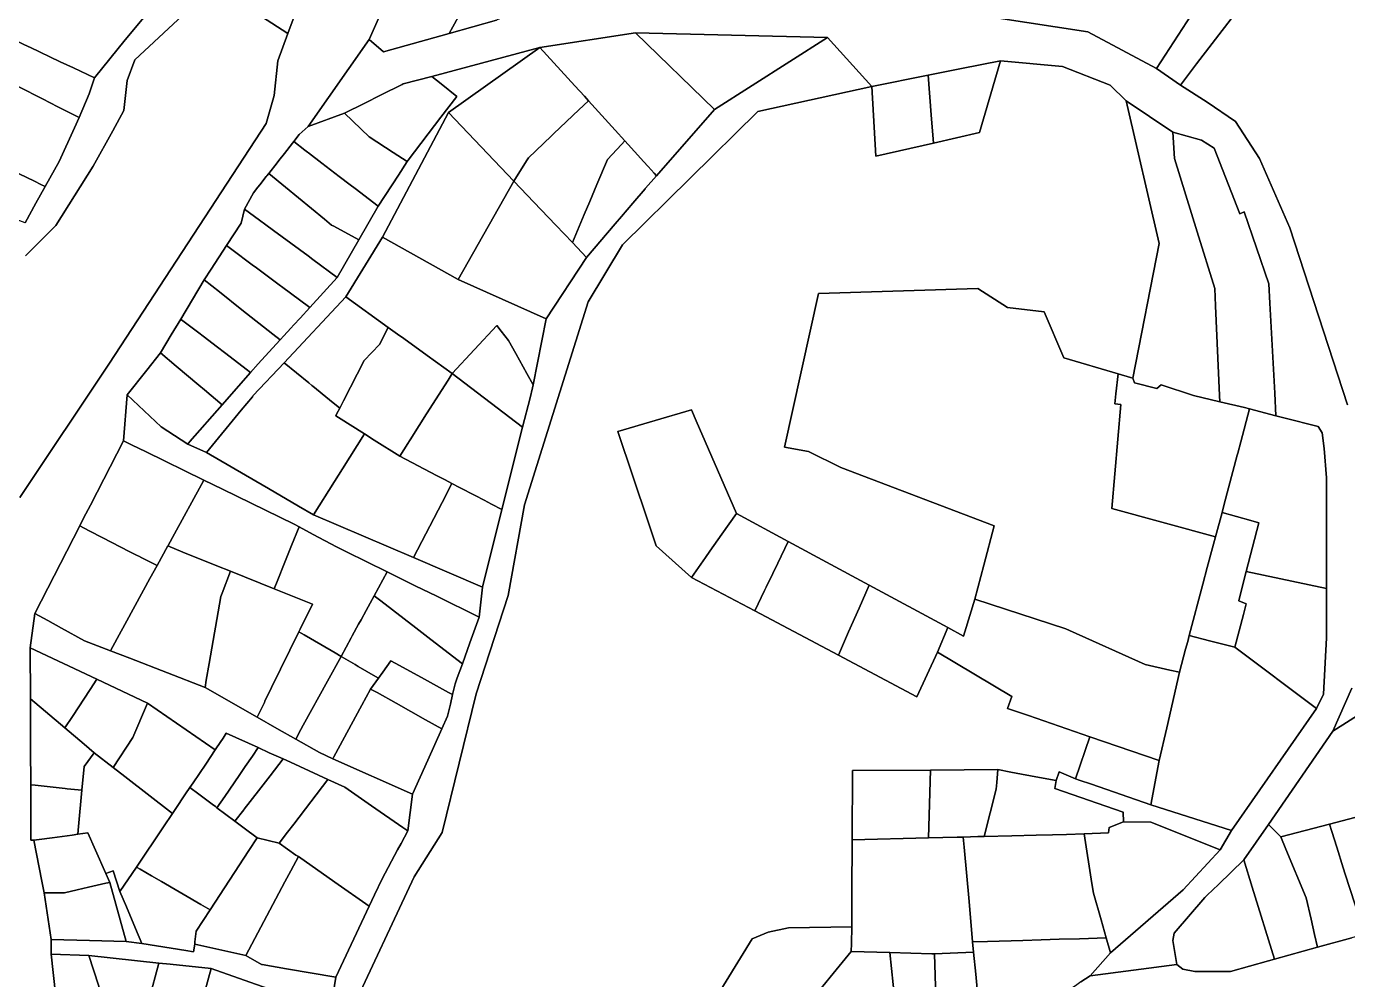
# Model space of a CAD drawing. Header units: inches. Extents: x 469449 to 472390, y 1000542 to 1004361.
# Drawn here: x 470988.2 to 471324.5, y 1001791.1 to 1002033.8 of the extents above; entities that cross this region are included whole.
import ezdxf

# ---------------------------------------------------------------- set-up
doc = ezdxf.new("R2010")
doc.units = ezdxf.units.IN
doc.header["$MEASUREMENT"] = 0
doc.layers.add('Gulele_10_07_New_Parcel', color=7, linetype='Continuous')

msp = doc.modelspace()

# ---------------------------------------------------------------- linework, layer by layer
at = {"layer": 'Gulele_10_07_New_Parcel'}
for points in [[(471335, 1002086.65), (471314.24, 1002060.88), (471286.04, 1002024.27), (471281.96, 1002018.83), (471275.85, 1002023.02), (471285.78, 1002038.35), (471293.37, 1002051.07), (471306.73, 1002073.26), (471314.28, 1002084.52), (471327.06, 1002096.84)], [(471324.54, 1001937.45), (471309.84, 1001982.46), (471302.12, 1002000.1), (471295.97, 1002009.52), (471288.77, 1002014.47), (471281.96, 1002018.83), (471286.04, 1002024.27), (471314.24, 1002060.88), (471335, 1002086.65)], [(471089.35, 1002061.84), (471075.5, 1002030.4), (471059.9, 1002008.28), (471057.66, 1002006.22), (471056.26, 1002004.43), (471055.95, 1002004.04), (471053.9, 1002001.44), (471052.44, 1001999.59), (471052.03, 1001999.06), (471049.89, 1001996.35), (471049.41, 1001995.73), (471049.24, 1001995.52), (471047.61, 1001993.45), (471047.12, 1001992.82), (471046, 1001991.4), (471043.74, 1001987.24), (471042.88, 1001983.71), (471039.14, 1001977.98), (471035.22, 1001971.97), (471033.45, 1001969.26), (471027.49, 1001959.28), (471025.09, 1001955.26), (471022.35, 1001950.67), (471018.84, 1001946.26), (471013.83, 1001939.96), (471012.92, 1001928.28), (471004.5, 1001911.88), (471002.79, 1001908.56), (471001.8, 1001906.63), (470990.36, 1001884.35), (470989.19, 1001875.56), (470989.24, 1001862.57), (470989.25, 1001858.91), (470989.28, 1001850.14), (470989.32, 1001840.74), (470989.32, 1001839.02), (470989.33, 1001836.62), (470989.33, 1001835.98), (470989.37, 1001826.65), (470990.12, 1001826.59), (470992.15, 1001816.17), (470992.71, 1001813.26), (470994.51, 1001801.32), (470994.55, 1001797.63), (470997.4, 1001771.2)], [(471033.44, 1002045.76), (471054.77, 1002031.93), (471052.21, 1002024.98), (471051.28, 1002016.13), (471049.25, 1002009.02), (471009.39, 1001948), (470986.58, 1001913.88)], [(470986.58, 1001913.88), (471009.39, 1001948), (471049.25, 1002009.02), (471051.28, 1002016.13), (471052.21, 1002024.98), (471054.77, 1002031.93), (471059.32, 1002044.34)], [(471219.06, 1002038.39), (471258.39, 1002032.34), (471275.85, 1002023.02), (471281.96, 1002018.83), (471288.77, 1002014.47), (471295.97, 1002009.52), (471302.12, 1002000.1), (471309.84, 1001982.46), (471324.54, 1001937.45)], [(471285.78, 1002038.35), (471275.85, 1002023.02), (471258.39, 1002032.34), (471219.06, 1002038.39)], [(470987.87, 1001983.73), (470990.64, 1001988.74), (470992.99, 1001992.98), (470996.52, 1001999.36), (471000.49, 1002007.93), (471001.61, 1002010.54), (471004.23, 1002016.63), (471005.53, 1002020.67), (471013.4, 1002030.3), (471018.51, 1002036.56)], [(471028.06, 1002036.66), (471015.79, 1002025.28), (471013.9, 1002019.97), (471013.01, 1002012.38), (471010.23, 1002007.2), (471005.17, 1001998.22), (470995.69, 1001983.04), (470987.98, 1001975.33)], [(470987.98, 1001975.33), (470995.69, 1001983.04), (471005.17, 1001998.22), (471010.23, 1002007.2), (471013.01, 1002012.38), (471013.9, 1002019.97), (471015.79, 1002025.28), (471028.06, 1002036.66)], [(471325.63, 1001865.32), (471320.82, 1001854.41), (471304.38, 1001830.64), (471298.13, 1001821.59), (471291.66, 1001815.36), (471288.78, 1001812.59), (471288.2, 1001812.03), (471280.4, 1001802.97), (471280.05, 1001801.05), (471281.04, 1001794.97), (471258.97, 1001792.11), (471264.15, 1001797.94), (471282.65, 1001814.01), (471292.07, 1001824.2), (471295, 1001829.09), (471316.59, 1001860.14), (471318.36, 1001863.8), (471319.16, 1001878.16), (471319.16, 1001890.65), (471319.19, 1001908.3), (471319.13, 1001918.83), (471318.54, 1001926.35), (471318.04, 1001930.31), (471317.01, 1001931.88), (471308.29, 1001934.11), (471306.3, 1001934.63), (471305.98, 1001940.43), (471304.76, 1001963.27), (471304.49, 1001968.27), (471298.23, 1001986.52), (471297.1, 1001986.04), (471290.6, 1002002.74), (471287.34, 1002004.84), (471280.01, 1002006.82), (471268.16, 1002014.81), (471264.09, 1002018.77), (471251.99, 1002023.54), (471236.16, 1002025.02), (471226.26, 1002023.04), (471217.79, 1002021.35), (471203.46, 1002018.49), (471192.16, 1002030.92), (471143.27, 1002032.1), (471118.95, 1002028.43), (471091.38, 1002021.03), (471084.13, 1002019.11), (471083.9, 1002019), (471078.49, 1002016.3), (471074.16, 1002014.14), (471069.18, 1002011.66), (471059.9, 1002008.28), (471075.5, 1002030.4), (471079.15, 1002027.25), (471095.81, 1002031.95), (471107.86, 1002035.34)], [(471065.59, 1001783.25), (471066.95, 1001791.72), (471075.5, 1001809.84), (471076.84, 1001812.68), (471078.76, 1001816.75), (471082.71, 1001824.15), (471083.59, 1001825.79), (471085.31, 1001829.01), (471086.53, 1001838.3), (471090.44, 1001847.02), (471093.98, 1001854.94), (471095.45, 1001858.21), (471096.15, 1001861.25), (471096.71, 1001863.67), (471097.34, 1001866.39), (471097.91, 1001867.97), (471099.19, 1001871.49), (471101.13, 1001876.84), (471103.51, 1001883.39), (471104.28, 1001891.02), (471109.25, 1001910.77), (471114.54, 1001931.76), (471116.43, 1001939.23), (471117.07, 1001941.78), (471117.25, 1001942.51), (471120.5, 1001959.29), (471130.82, 1001974.93), (471138.1, 1001983.5), (471139.69, 1001985.37), (471142.58, 1001988.76), (471145.71, 1001992.45), (471145.83, 1001992.58), (471148.61, 1001995.76), (471163.34, 1002012.59), (471192.16, 1002030.92), (471203.46, 1002018.49), (471174.37, 1002012.13), (471139.98, 1001978.12), (471131.25, 1001963.68), (471115.02, 1001911.98), (471110.89, 1001888.92), (471102.68, 1001863.88), (471094.07, 1001828.59), (471086.91, 1001817.3), (471070.74, 1001782.71)], [(471070.74, 1001782.71), (471086.91, 1001817.3), (471094.07, 1001828.59), (471102.68, 1001863.88), (471110.89, 1001888.92), (471115.02, 1001911.98), (471131.25, 1001963.68), (471139.98, 1001978.12), (471174.37, 1002012.13), (471203.46, 1002018.49), (471204.48, 1002000.73), (471219.12, 1002004.07), (471230.81, 1002006.73), (471236.16, 1002025.02), (471251.99, 1002023.54), (471264.09, 1002018.77), (471268.16, 1002014.81), (471276.54, 1001978.47), (471269.85, 1001944.26), (471269.3, 1001944.42), (471266.12, 1001945.35), (471252.26, 1001949.36), (471247.29, 1001961.12), (471237.92, 1001962.23), (471230.41, 1001967.06), (471189.89, 1001965.78), (471181.16, 1001926.65), (471187.33, 1001925.54), (471195.53, 1001921.47), (471234.6, 1001906.62), (471231.95, 1001896.61), (471229.66, 1001887.99), (471227.09, 1001879.65), (471226.76, 1001878.58), (471222.8, 1001880.79), (471202.78, 1001891.57), (471182.17, 1001902.67), (471168.94, 1001909.8), (471161.85, 1001926.17), (471158.75, 1001933.33), (471157.52, 1001936.17), (471148.26, 1001933.44), (471138.75, 1001930.63), (471146.46, 1001907.66), (471148.26, 1001902.32), (471148.53, 1001901.51), (471157.55, 1001893.48), (471173.64, 1001884.96), (471194.9, 1001873.71), (471214.89, 1001863.14), (471220.13, 1001874.5), (471239.04, 1001863.21), (471237.96, 1001860.18), (471243.27, 1001858.35), (471258.93, 1001852.96), (471255.3, 1001842.24), (471251.1, 1001844.06), (471250.36, 1001841.79), (471247.04, 1001842.41), (471243.8, 1001843.02), (471241.55, 1001843.45), (471238.85, 1001843.95), (471235.52, 1001844.58), (471218.34, 1001844.46), (471198.47, 1001844.32), (471198.43, 1001826.7), (471198.36, 1001813.26), (471198.32, 1001804.57), (471182.23, 1001804.28), (471177.05, 1001803.18), (471172.98, 1001801.49), (471162.68, 1001784.83)], [(471328.68, 1001859.36), (471320.82, 1001854.41), (471325.63, 1001865.32)], [(471256.66, 1001790.54), (471258.97, 1001792.11), (471281.04, 1001794.97), (471282.57, 1001793.77), (471285.65, 1001793.19), (471291.19, 1001793.21), (471293.39, 1001793.21), (471294.7, 1001793.22), (471304.4, 1001795.91), (471305.93, 1001796.33), (471316.9, 1001799.37), (471325.64, 1001801.79)]]:
    msp.add_lwpolyline(points, dxfattribs=at)
for points in [[(471044.49, 1002051.38), (471059.32, 1002044.34), (471054.77, 1002031.93), (471033.44, 1002045.76), (471028.94, 1002048.68), (471026.58, 1002049.8), (471019.08, 1002053.36), (471006.18, 1002055.51), (470993.4, 1002054.11), (470997.41, 1002062.73), (471012.5, 1002062.97), (471023.38, 1002061.45)], [(471095.81, 1002031.95), (471079.15, 1002027.25), (471075.5, 1002030.4), (471089.35, 1002061.84), (471101.42, 1002054.64), (471102.38, 1002054.07), (471106.61, 1002051.56), (471103.58, 1002046.07), (471096.76, 1002033.68)], [(471107.86, 1002035.34), (471095.81, 1002031.95), (471096.76, 1002033.68), (471103.58, 1002046.07), (471106.61, 1002051.56), (471110.96, 1002048.96), (471117.01, 1002045.35), (471122.06, 1002042.34), (471118.22, 1002040.06), (471117.87, 1002039.9), (471115.27, 1002038.72)], [(471013.4, 1002030.3), (471005.53, 1002020.67), (471000.21, 1002023.18), (470996.84, 1002024.78), (470989.07, 1002028.45), (470988.83, 1002028.56), (470982.53, 1002031.54), (470984.01, 1002034.33), (470990.86, 1002048.66), (471020, 1002039.03), (471018.51, 1002036.56)], [(471004.23, 1002016.63), (471001.61, 1002010.54), (470996.23, 1002013.3), (470992.3, 1002015.3), (470986.25, 1002018.4), (470980.76, 1002021.21), (470977.86, 1002022.69), (470979.85, 1002026.46), (470982.53, 1002031.54), (470988.83, 1002028.56), (470989.07, 1002028.45), (470996.84, 1002024.78), (471000.21, 1002023.18), (471005.53, 1002020.67)], [(471163.34, 1002012.59), (471148.61, 1001995.76), (471148.06, 1001996.36), (471146.51, 1001998.08), (471145.34, 1001999.36), (471143.88, 1002000.97), (471140.55, 1002004.63), (471138.11, 1002007.32), (471131.29, 1002014.84), (471130.27, 1002015.96), (471127.86, 1002018.62), (471118.95, 1002028.43), (471143.27, 1002032.1)], [(471192.16, 1002030.92), (471163.34, 1002012.59), (471143.27, 1002032.1)], [(471095.65, 1002011.88), (471078.88, 1001980.15), (471069.54, 1001964.92), (471053.84, 1001948.16), (471045.98, 1001939.77), (471045.75, 1001939.5), (471042.9, 1001936.04), (471034.08, 1001925.33), (471029.28, 1001927.44), (471029.83, 1001928.07), (471038.03, 1001937.41), (471045.28, 1001945.68), (471047.19, 1001947.85), (471050.89, 1001951.89), (471052.78, 1001953.95), (471053.76, 1001955.02), (471055.51, 1001956.93), (471056.27, 1001957.76), (471057.87, 1001959.5), (471060.34, 1001962.2), (471067.36, 1001969.86), (471072.88, 1001979.43), (471077.79, 1001987.96), (471082.9, 1001995.89), (471085.14, 1001999.37), (471085.42, 1001999.74), (471093.74, 1002010.62), (471097.78, 1002015.91), (471093.78, 1002019.11), (471091.38, 1002021.03), (471118.95, 1002028.43)], [(471112.51, 1001994.77), (471112.28, 1001994.4), (471095.65, 1002011.88), (471118.95, 1002028.43), (471127.86, 1002018.62), (471130.27, 1002015.96), (471131.29, 1002014.84), (471128.82, 1002012.49), (471122.51, 1002006.49), (471121.84, 1002005.85), (471116, 1002000.3), (471115.69, 1001999.81)], [(471230.81, 1002006.73), (471219.12, 1002004.07), (471218.57, 1002011.24), (471217.79, 1002021.35), (471226.26, 1002023.04), (471236.16, 1002025.02)], [(470996.52, 1001999.36), (470992.99, 1001992.98), (470991.89, 1001993.53), (470990.24, 1001994.35), (470986.4, 1001996.26), (470981.2, 1001998.86), (470972.22, 1002003.34), (470966.45, 1002006.21), (470969.52, 1002010.21), (470969.65, 1002010.41), (470972.75, 1002015.03), (470974.26, 1002017.29), (470975.44, 1002019.06), (470977.81, 1002022.6), (470977.86, 1002022.69), (470980.76, 1002021.21), (470986.25, 1002018.4), (470992.3, 1002015.3), (470996.23, 1002013.3), (471001.61, 1002010.54), (471000.49, 1002007.93)], [(471085.42, 1001999.74), (471085.14, 1001999.37), (471081.57, 1002001.68), (471075.46, 1002005.63), (471069.18, 1002011.66), (471074.16, 1002014.14), (471078.49, 1002016.3), (471083.9, 1002019), (471084.13, 1002019.11), (471091.38, 1002021.03), (471093.78, 1002019.11), (471097.78, 1002015.91), (471093.74, 1002010.62)], [(471219.12, 1002004.07), (471204.48, 1002000.73), (471203.46, 1002018.49), (471217.79, 1002021.35), (471218.57, 1002011.24)], [(471130.2, 1001985.84), (471127.19, 1001978.75), (471123.01, 1001983.13), (471117.38, 1001989.06), (471112.28, 1001994.4), (471112.51, 1001994.77), (471115.69, 1001999.81), (471116, 1002000.3), (471121.84, 1002005.85), (471122.51, 1002006.49), (471128.82, 1002012.49), (471131.29, 1002014.84), (471138.11, 1002007.32), (471140.55, 1002004.63), (471139.71, 1002003.72), (471136.16, 1001999.89), (471133.46, 1001993.51), (471131.61, 1001989.16)], [(471280.01, 1002006.82), (471280.48, 1002000.11), (471286.25, 1001981.45), (471290.72, 1001967.04), (471290.92, 1001962.64), (471291.95, 1001939.79), (471292.02, 1001938.22), (471285.28, 1001939.81), (471277.12, 1001942.52), (471275.96, 1001941.59), (471270.31, 1001943.04), (471269.85, 1001944.26), (471276.54, 1001978.47), (471268.16, 1002014.81)], [(471082.9, 1001995.89), (471077.79, 1001987.96), (471071.88, 1001992.49), (471070.67, 1001993.41), (471067.86, 1001995.56), (471063.43, 1001998.95), (471060.02, 1002001.55), (471059.75, 1002001.76), (471059.1, 1002002.26), (471056.26, 1002004.43), (471057.66, 1002006.22), (471059.9, 1002008.28), (471069.18, 1002011.66), (471075.46, 1002005.63), (471081.57, 1002001.68), (471085.14, 1001999.37)], [(471112.28, 1001994.4), (471098.11, 1001969.32), (471078.88, 1001980.15), (471095.65, 1002011.88)], [(470990.64, 1001988.74), (470987.87, 1001983.73), (470981.02, 1001986.32), (470980.43, 1001986.66), (470969.12, 1001993.13), (470960.32, 1001998.17), (470961.02, 1001999.14), (470961.17, 1001999.33), (470964.24, 1002003.33), (470966.45, 1002006.21), (470972.22, 1002003.34), (470981.2, 1001998.86), (470986.4, 1001996.26), (470990.24, 1001994.35), (470991.89, 1001993.53), (470992.99, 1001992.98)], [(471077.79, 1001987.96), (471072.88, 1001979.43), (471066.44, 1001982.89), (471065.89, 1001983.19), (471064.06, 1001984.69), (471054.14, 1001992.86), (471049.89, 1001996.35), (471052.03, 1001999.06), (471052.44, 1001999.59), (471053.9, 1002001.44), (471055.95, 1002004.04), (471056.26, 1002004.43), (471059.1, 1002002.26), (471059.75, 1002001.76), (471060.02, 1002001.55), (471063.43, 1001998.95), (471067.86, 1001995.56), (471070.67, 1001993.41), (471071.88, 1001992.49)], [(471138.1, 1001983.5), (471130.82, 1001974.93), (471127.19, 1001978.75), (471130.2, 1001985.84), (471131.61, 1001989.16), (471133.46, 1001993.51), (471136.16, 1001999.89), (471139.71, 1002003.72), (471140.55, 1002004.63), (471143.88, 1002000.97), (471145.34, 1001999.36), (471146.51, 1001998.08), (471148.06, 1001996.36), (471148.61, 1001995.76), (471145.83, 1001992.58), (471145.71, 1001992.45), (471142.58, 1001988.76), (471139.69, 1001985.37)], [(471290.6, 1002002.74), (471297.1, 1001986.04), (471298.23, 1001986.52), (471304.49, 1001968.27), (471304.76, 1001963.27), (471305.98, 1001940.43), (471306.3, 1001934.63), (471299.6, 1001936.43), (471298.26, 1001936.75), (471292.02, 1001938.22), (471291.95, 1001939.79), (471290.92, 1001962.64), (471290.72, 1001967.04), (471286.25, 1001981.45), (471280.48, 1002000.11), (471280.01, 1002006.82), (471287.34, 1002004.84)], [(471072.88, 1001979.43), (471067.36, 1001969.86), (471061.16, 1001974.42), (471059.9, 1001975.35), (471051.08, 1001981.84), (471049.17, 1001983.25), (471047.55, 1001984.44), (471043.74, 1001987.24), (471046, 1001991.4), (471047.12, 1001992.82), (471047.61, 1001993.45), (471049.24, 1001995.52), (471049.41, 1001995.73), (471049.89, 1001996.35), (471054.14, 1001992.86), (471064.06, 1001984.69), (471065.89, 1001983.19), (471066.44, 1001982.89)], [(471130.82, 1001974.93), (471120.5, 1001959.29), (471098.11, 1001969.32), (471112.28, 1001994.4), (471117.38, 1001989.06), (471123.01, 1001983.13), (471127.19, 1001978.75)], [(471067.36, 1001969.86), (471060.34, 1001962.2), (471053.15, 1001967.56), (471052.9, 1001967.74), (471048.18, 1001971.25), (471046.44, 1001972.55), (471046.04, 1001972.84), (471043.66, 1001974.62), (471042.58, 1001975.42), (471039.14, 1001977.98), (471042.88, 1001983.71), (471043.74, 1001987.24), (471047.55, 1001984.44), (471049.17, 1001983.25), (471051.08, 1001981.84), (471059.9, 1001975.35), (471061.16, 1001974.42)], [(471053.76, 1001955.02), (471052.78, 1001953.95), (471050.94, 1001955.42), (471043.09, 1001961.63), (471037.35, 1001966.17), (471033.45, 1001969.26), (471035.22, 1001971.97), (471039.14, 1001977.98), (471042.58, 1001975.42), (471043.66, 1001974.62), (471046.04, 1001972.84), (471046.44, 1001972.55), (471048.18, 1001971.25), (471052.9, 1001967.74), (471053.15, 1001967.56), (471060.34, 1001962.2), (471057.87, 1001959.5), (471056.27, 1001957.76), (471055.51, 1001956.93)], [(471098.11, 1001969.32), (471120.5, 1001959.29), (471117.25, 1001942.51), (471115.61, 1001945.43), (471112.79, 1001950.46), (471110.91, 1001953.8), (471109.08, 1001956.17), (471107.94, 1001957.65), (471096.62, 1001945.42), (471090.23, 1001950.02), (471084.26, 1001954.33), (471082.68, 1001955.46), (471080.34, 1001957.15), (471069.54, 1001964.92), (471078.88, 1001980.15)], [(471047.19, 1001947.85), (471045.28, 1001945.68), (471044.15, 1001946.54), (471040.07, 1001949.67), (471035.46, 1001953.19), (471033.56, 1001954.64), (471031.73, 1001956.04), (471031.09, 1001956.53), (471027.71, 1001959.11), (471027.49, 1001959.28), (471033.45, 1001969.26), (471037.35, 1001966.17), (471043.09, 1001961.63), (471050.94, 1001955.42), (471052.78, 1001953.95), (471050.89, 1001951.89)], [(471283.31, 1001875.28), (471281.73, 1001869.36), (471279.28, 1001869.92), (471273.04, 1001871.36), (471253.72, 1001879.97), (471252.8, 1001880.38), (471229.66, 1001887.99), (471231.95, 1001896.61), (471234.6, 1001906.62), (471195.53, 1001921.47), (471187.33, 1001925.54), (471181.16, 1001926.65), (471189.89, 1001965.78), (471230.41, 1001967.06), (471237.92, 1001962.23), (471247.29, 1001961.12), (471252.26, 1001949.36), (471266.12, 1001945.35), (471265.58, 1001940.24), (471265.31, 1001937.68), (471266.82, 1001937.56), (471264.49, 1001911.01), (471290.9, 1001903.8), (471290.17, 1001901.05), (471288.82, 1001895.99), (471287.71, 1001891.79), (471284.22, 1001878.71), (471283.83, 1001877.22)], [(471068.9, 1001938.42), (471067.97, 1001936.62), (471065.38, 1001938.73), (471061.11, 1001942.22), (471060.9, 1001942.39), (471060.13, 1001943.02), (471053.84, 1001948.16), (471069.54, 1001964.92), (471080.34, 1001957.15), (471078.12, 1001952.75), (471074.22, 1001948.74)], [(471045.28, 1001945.68), (471038.03, 1001937.41), (471033.53, 1001941.21), (471032.13, 1001942.4), (471026.33, 1001947.31), (471022.35, 1001950.67), (471025.09, 1001955.26), (471027.49, 1001959.28), (471027.71, 1001959.11), (471031.09, 1001956.53), (471031.73, 1001956.04), (471033.56, 1001954.64), (471035.46, 1001953.19), (471040.07, 1001949.67), (471044.15, 1001946.54)], [(471085.34, 1001927.61), (471083.28, 1001924.35), (471076.73, 1001928.48), (471074.25, 1001930.05), (471067.63, 1001934.22), (471066.95, 1001934.65), (471067.23, 1001935.19), (471067.97, 1001936.62), (471068.9, 1001938.42), (471074.22, 1001948.74), (471078.12, 1001952.75), (471080.34, 1001957.15), (471082.68, 1001955.46), (471084.26, 1001954.33), (471090.23, 1001950.02), (471096.62, 1001945.42), (471095.54, 1001943.71), (471090.1, 1001935.12), (471086.34, 1001929.19), (471086.08, 1001928.77), (471085.74, 1001928.24)], [(471116.43, 1001939.23), (471114.54, 1001931.76), (471096.62, 1001945.42), (471107.94, 1001957.65), (471109.08, 1001956.17), (471110.91, 1001953.8), (471112.79, 1001950.46), (471115.61, 1001945.43), (471117.25, 1001942.51), (471117.07, 1001941.78)], [(471029.83, 1001928.07), (471029.28, 1001927.44), (471022.53, 1001931.87), (471013.83, 1001939.96), (471018.84, 1001946.26), (471022.35, 1001950.67), (471026.33, 1001947.31), (471032.13, 1001942.4), (471033.53, 1001941.21), (471038.03, 1001937.41)], [(471066.68, 1001917.96), (471061.34, 1001909.44), (471057.51, 1001911.67), (471049.81, 1001916.16), (471046.59, 1001918.03), (471034.08, 1001925.33), (471042.9, 1001936.04), (471045.75, 1001939.5), (471045.98, 1001939.77), (471053.84, 1001948.16), (471060.13, 1001943.02), (471060.9, 1001942.39), (471061.11, 1001942.22), (471065.38, 1001938.73), (471067.97, 1001936.62), (471067.23, 1001935.19), (471066.95, 1001934.65), (471067.63, 1001934.22), (471074.25, 1001930.05), (471068.65, 1001921.11)], [(471114.54, 1001931.76), (471109.25, 1001910.77), (471106.65, 1001912.13), (471104.71, 1001913.15), (471102.48, 1001914.32), (471098.43, 1001916.43), (471096.5, 1001917.44), (471094.83, 1001918.31), (471092.76, 1001919.4), (471092.64, 1001919.46), (471083.28, 1001924.35), (471085.34, 1001927.61), (471085.74, 1001928.24), (471086.08, 1001928.77), (471086.34, 1001929.19), (471090.1, 1001935.12), (471095.54, 1001943.71), (471096.62, 1001945.42)], [(471270.31, 1001943.04), (471275.96, 1001941.59), (471277.12, 1001942.52), (471285.28, 1001939.81), (471292.02, 1001938.22), (471298.26, 1001936.75), (471299.6, 1001936.43), (471297.36, 1001928.04), (471296.58, 1001925.1), (471296.45, 1001924.63), (471293.13, 1001912.15), (471292.57, 1001910.06), (471290.9, 1001903.8), (471264.49, 1001911.01), (471266.82, 1001937.56), (471265.31, 1001937.68), (471265.58, 1001940.24), (471266.12, 1001945.35), (471269.3, 1001944.42), (471269.85, 1001944.26)], [(471029.28, 1001927.44), (471034.08, 1001925.33), (471046.59, 1001918.03), (471049.81, 1001916.16), (471057.51, 1001911.67), (471061.34, 1001909.44), (471086.75, 1001898.54), (471104.28, 1001891.02), (471103.51, 1001883.39), (471092.52, 1001888.8), (471087.39, 1001891.32), (471082.28, 1001893.83), (471080.08, 1001894.91), (471069.73, 1001900), (471067.14, 1001901.27), (471061.18, 1001904.47), (471057.61, 1001906.39), (471056.37, 1001907.05), (471038.1, 1001915.98), (471033.36, 1001918.3), (471018.56, 1001925.53), (471015.14, 1001927.2), (471012.92, 1001928.28), (471013.83, 1001939.96), (471022.53, 1001931.87)], [(471161.09, 1001898.56), (471157.55, 1001893.48), (471148.53, 1001901.51), (471148.26, 1001902.32), (471146.46, 1001907.66), (471138.75, 1001930.63), (471148.26, 1001933.44), (471157.52, 1001936.17), (471158.75, 1001933.33), (471161.85, 1001926.17), (471168.94, 1001909.8), (471165.26, 1001904.53), (471162.22, 1001900.18)], [(471319.19, 1001908.3), (471319.16, 1001890.65), (471298.74, 1001895.04), (471301.91, 1001907.42), (471299.92, 1001907.98), (471292.57, 1001910.06), (471293.13, 1001912.15), (471296.45, 1001924.63), (471296.58, 1001925.1), (471297.36, 1001928.04), (471299.6, 1001936.43), (471306.3, 1001934.63), (471308.29, 1001934.11), (471317.01, 1001931.88), (471318.04, 1001930.31), (471318.54, 1001926.35), (471319.13, 1001918.83)], [(471024.2, 1001901.51), (471021.47, 1001896.5), (471017.58, 1001898.5), (471016.83, 1001898.89), (471016.39, 1001899.12), (471014.4, 1001900.14), (471007.68, 1001903.61), (471004.2, 1001905.4), (471001.8, 1001906.63), (471002.79, 1001908.56), (471004.5, 1001911.88), (471012.92, 1001928.28), (471015.14, 1001927.2), (471018.56, 1001925.53), (471033.36, 1001918.3), (471032.75, 1001917.18), (471025.88, 1001904.59), (471024.27, 1001901.64)], [(471094.01, 1001912.61), (471086.75, 1001898.54), (471061.34, 1001909.44), (471066.68, 1001917.96), (471068.65, 1001921.11), (471074.25, 1001930.05), (471076.73, 1001928.48), (471083.28, 1001924.35), (471092.64, 1001919.46), (471092.76, 1001919.4), (471094.83, 1001918.31), (471096.5, 1001917.44)], [(471052.22, 1001892.85), (471051.32, 1001890.6), (471040.16, 1001895.09), (471036.72, 1001896.47), (471028.07, 1001899.95), (471024.2, 1001901.51), (471024.27, 1001901.64), (471025.88, 1001904.59), (471032.75, 1001917.18), (471033.36, 1001918.3), (471038.1, 1001915.98), (471056.37, 1001907.05), (471057.61, 1001906.39), (471055.73, 1001901.66), (471053.85, 1001896.94)], [(471109.25, 1001910.77), (471104.28, 1001891.02), (471086.75, 1001898.54), (471094.01, 1001912.61), (471096.5, 1001917.44), (471098.43, 1001916.43), (471102.48, 1001914.32), (471104.71, 1001913.15), (471106.65, 1001912.13)], [(471298, 1001884.03), (471295.8, 1001875.75), (471289.37, 1001877.39), (471284.22, 1001878.71), (471287.71, 1001891.79), (471288.82, 1001895.99), (471290.17, 1001901.05), (471290.9, 1001903.8), (471292.57, 1001910.06), (471299.92, 1001907.98), (471301.91, 1001907.42), (471298.74, 1001895.04), (471298.24, 1001893.09), (471296.82, 1001887.57), (471298.74, 1001886.81)], [(471011.32, 1001877.92), (471009.62, 1001874.81), (471003.02, 1001877.37), (470997.17, 1001880.6), (470993.67, 1001882.53), (470990.36, 1001884.35), (471001.8, 1001906.63), (471004.2, 1001905.4), (471007.68, 1001903.61), (471014.4, 1001900.14), (471016.39, 1001899.12), (471016.83, 1001898.89), (471017.58, 1001898.5), (471021.47, 1001896.5), (471019.67, 1001893.22), (471013.8, 1001882.47)], [(471176.13, 1001890.14), (471173.64, 1001884.96), (471157.55, 1001893.48), (471161.09, 1001898.56), (471162.22, 1001900.18), (471165.26, 1001904.53), (471168.94, 1001909.8), (471182.17, 1001902.67), (471179.5, 1001897.13), (471178.22, 1001894.48), (471176.55, 1001890.99)], [(471070.87, 1001878.11), (471068.3, 1001873.41), (471066.79, 1001874.29), (471060.54, 1001877.94), (471058.94, 1001878.88), (471058.12, 1001879.35), (471057.58, 1001879.67), (471057.89, 1001880.32), (471061.01, 1001886.71), (471056.84, 1001888.38), (471051.32, 1001890.6), (471052.22, 1001892.85), (471053.85, 1001896.94), (471055.73, 1001901.66), (471057.61, 1001906.39), (471061.18, 1001904.47), (471067.14, 1001901.27), (471069.73, 1001900), (471080.08, 1001894.91), (471076.75, 1001888.83), (471074.69, 1001885.07), (471073.42, 1001882.75), (471072.78, 1001881.59), (471071.17, 1001878.64)], [(471034.01, 1001867.37), (471033.68, 1001865.48), (471014.52, 1001872.91), (471009.62, 1001874.81), (471011.32, 1001877.92), (471013.8, 1001882.47), (471019.67, 1001893.22), (471021.47, 1001896.5), (471024.2, 1001901.51), (471028.07, 1001899.95), (471036.72, 1001896.47), (471040.16, 1001895.09), (471038.03, 1001889.51), (471037.69, 1001888.61), (471034.74, 1001871.61)], [(471197.51, 1001879.63), (471194.9, 1001873.71), (471173.64, 1001884.96), (471176.13, 1001890.14), (471176.55, 1001890.99), (471178.22, 1001894.48), (471179.5, 1001897.13), (471182.17, 1001902.67), (471202.78, 1001891.57), (471200.18, 1001885.68)], [(471048.79, 1001861.67), (471046.96, 1001857.92), (471033.68, 1001865.48), (471034.01, 1001867.37), (471034.74, 1001871.61), (471037.69, 1001888.61), (471038.03, 1001889.51), (471040.16, 1001895.09), (471051.32, 1001890.6), (471056.84, 1001888.38), (471061.01, 1001886.71), (471057.89, 1001880.32), (471057.58, 1001879.67), (471050.65, 1001865.47), (471048.94, 1001861.97)], [(471101.13, 1001876.84), (471099.19, 1001871.49), (471091.15, 1001877.7), (471087.32, 1001880.66), (471078.46, 1001887.51), (471076.75, 1001888.83), (471080.08, 1001894.91), (471082.28, 1001893.83), (471087.39, 1001891.32), (471092.52, 1001888.8), (471103.51, 1001883.39)], [(471318.36, 1001863.8), (471316.59, 1001860.14), (471295.8, 1001875.75), (471298, 1001884.03), (471298.74, 1001886.81), (471296.82, 1001887.57), (471298.24, 1001893.09), (471298.74, 1001895.04), (471319.16, 1001890.65), (471319.16, 1001878.16)], [(471220.13, 1001874.5), (471214.89, 1001863.14), (471194.9, 1001873.71), (471197.51, 1001879.63), (471200.18, 1001885.68), (471202.78, 1001891.57), (471222.8, 1001880.79)], [(471091.15, 1001877.7), (471099.19, 1001871.49), (471097.91, 1001867.97), (471097.34, 1001866.39), (471096.71, 1001863.67), (471095.65, 1001864.25), (471088.81, 1001867.99), (471082.06, 1001871.69), (471081.02, 1001872.26), (471078.94, 1001869.4), (471077.82, 1001867.86), (471077.11, 1001868.27), (471072.67, 1001870.87), (471071.88, 1001871.33), (471068.3, 1001873.41), (471070.87, 1001878.11), (471071.17, 1001878.64), (471072.78, 1001881.59), (471073.42, 1001882.75), (471074.69, 1001885.07), (471076.75, 1001888.83), (471078.46, 1001887.51), (471087.32, 1001880.66)], [(471253.72, 1001879.97), (471273.04, 1001871.36), (471279.28, 1001869.92), (471281.73, 1001869.36), (471278.51, 1001855.24), (471276.61, 1001846.88), (471258.93, 1001852.96), (471243.27, 1001858.35), (471237.96, 1001860.18), (471239.04, 1001863.21), (471220.13, 1001874.5), (471222.8, 1001880.79), (471226.76, 1001878.58), (471227.09, 1001879.65), (471229.66, 1001887.99), (471252.8, 1001880.38)], [(470993.67, 1001882.53), (470997.17, 1001880.6), (471003.02, 1001877.37), (471009.62, 1001874.81), (471014.52, 1001872.91), (471033.68, 1001865.48), (471046.96, 1001857.92), (471051.94, 1001855.08), (471056.76, 1001852.34), (471062.8, 1001848.9), (471066.21, 1001847.37), (471086.53, 1001838.3), (471085.31, 1001829.01), (471084.08, 1001829.87), (471076.09, 1001835.39), (471069.27, 1001840.1), (471064.97, 1001842.07), (471055.41, 1001846.44), (471053.54, 1001847.29), (471050.05, 1001848.89), (471047.21, 1001850.19), (471039.11, 1001853.9), (471038.27, 1001852.63), (471036.63, 1001850.15), (471036.3, 1001849.65), (471019.01, 1001861.52), (471006.16, 1001867.57), (470989.19, 1001875.56), (470990.36, 1001884.35)], [(471058.1, 1001854.8), (471056.76, 1001852.34), (471051.94, 1001855.08), (471046.96, 1001857.92), (471048.79, 1001861.67), (471048.94, 1001861.97), (471050.65, 1001865.47), (471057.58, 1001879.67), (471058.12, 1001879.35), (471058.94, 1001878.88), (471060.54, 1001877.94), (471066.79, 1001874.29), (471068.3, 1001873.41), (471064.85, 1001867.11), (471058.71, 1001855.89)], [(471289.37, 1001877.39), (471295.8, 1001875.75), (471316.59, 1001860.14), (471295, 1001829.09), (471274.41, 1001835.66), (471276.61, 1001846.88), (471278.51, 1001855.24), (471281.73, 1001869.36), (471283.31, 1001875.28), (471283.83, 1001877.22), (471284.22, 1001878.71)], [(470999.93, 1001858.12), (470998, 1001855.2), (470989.24, 1001862.57), (470989.19, 1001875.56), (471006.16, 1001867.57), (471004.46, 1001864.98)], [(471066.47, 1001847.86), (471066.21, 1001847.37), (471062.8, 1001848.9), (471056.76, 1001852.34), (471058.1, 1001854.8), (471058.71, 1001855.89), (471064.85, 1001867.11), (471068.3, 1001873.41), (471071.88, 1001871.33), (471072.67, 1001870.87), (471077.11, 1001868.27), (471077.82, 1001867.86), (471075.81, 1001865.1), (471073.57, 1001860.97)], [(471095.45, 1001858.21), (471093.98, 1001854.94), (471089.81, 1001857.27), (471082.31, 1001861.46), (471077.47, 1001864.17), (471075.81, 1001865.1), (471077.82, 1001867.86), (471078.94, 1001869.4), (471081.02, 1001872.26), (471082.06, 1001871.69), (471088.81, 1001867.99), (471095.65, 1001864.25), (471096.71, 1001863.67), (471096.15, 1001861.25)], [(471015.33, 1001852.79), (471010.32, 1001845.13), (471005.5, 1001848.89), (471002.96, 1001851.03), (470998, 1001855.2), (470999.93, 1001858.12), (471004.46, 1001864.98), (471006.16, 1001867.57), (471019.01, 1001861.52)], [(471090.44, 1001847.02), (471086.53, 1001838.3), (471066.21, 1001847.37), (471066.47, 1001847.86), (471073.57, 1001860.97), (471075.81, 1001865.1), (471077.47, 1001864.17), (471082.31, 1001861.46), (471089.81, 1001857.27), (471093.98, 1001854.94)], [(471002.89, 1001845.41), (471002.34, 1001839.33), (470998.59, 1001839.73), (470998.1, 1001839.79), (470990.48, 1001840.61), (470989.32, 1001840.74), (470989.28, 1001850.14), (470989.25, 1001858.91), (470989.24, 1001862.57), (470998, 1001855.2), (471002.96, 1001851.03), (471005.5, 1001848.89)], [(471026.09, 1001834.45), (471025.38, 1001833.39), (471013.28, 1001842.83), (471010.32, 1001845.13), (471015.33, 1001852.79), (471019.01, 1001861.52), (471036.3, 1001849.65), (471033.85, 1001846), (471030.64, 1001841.22), (471029.83, 1001840.02), (471028.74, 1001838.39)], [(471319.91, 1001830.68), (471307.56, 1001827.45), (471304.38, 1001830.64), (471320.82, 1001854.41), (471328.68, 1001859.36), (471329.08, 1001857.18), (471331.64, 1001843.26), (471332.53, 1001838.41), (471333.02, 1001835.78), (471333.32, 1001834.1), (471331.34, 1001833.68), (471331.24, 1001833.65)], [(471038.71, 1001837.75), (471036.73, 1001834.86), (471036.33, 1001835.16), (471035.48, 1001835.79), (471032.11, 1001838.32), (471029.83, 1001840.02), (471030.64, 1001841.22), (471033.85, 1001846), (471036.3, 1001849.65), (471036.63, 1001850.15), (471038.27, 1001852.63), (471039.11, 1001853.9), (471047.21, 1001850.19), (471045.73, 1001848.03), (471043.92, 1001845.38), (471042.52, 1001843.33), (471039.79, 1001839.33)], [(471276.61, 1001846.88), (471274.41, 1001835.66), (471259.34, 1001840.85), (471256.18, 1001841.93), (471255.3, 1001842.24), (471258.93, 1001852.96)], [(471043.55, 1001834.35), (471041.31, 1001831.43), (471036.73, 1001834.86), (471038.71, 1001837.75), (471039.79, 1001839.33), (471042.52, 1001843.33), (471043.92, 1001845.38), (471045.73, 1001848.03), (471047.21, 1001850.19), (471050.05, 1001848.89), (471053.54, 1001847.29), (471050.24, 1001843.02), (471049.65, 1001842.24), (471047.31, 1001839.21), (471043.69, 1001834.52)], [(471023.1, 1001830), (471016.23, 1001819.79), (471012.04, 1001813.55), (471010.33, 1001818.79), (471008.45, 1001818.14), (471005.77, 1001824.11), (471003.82, 1001828.47), (471001.35, 1001828.13), (471001.52, 1001830.1), (471002.34, 1001839.33), (471002.89, 1001845.41), (471005.5, 1001848.89), (471010.32, 1001845.13), (471013.28, 1001842.83), (471025.38, 1001833.39)], [(471054.68, 1001828.62), (471052.55, 1001825.84), (471046.99, 1001827.18), (471043.68, 1001829.65), (471041.31, 1001831.43), (471043.55, 1001834.35), (471043.69, 1001834.52), (471047.31, 1001839.21), (471049.65, 1001842.24), (471050.24, 1001843.02), (471053.54, 1001847.29), (471055.41, 1001846.44), (471064.97, 1001842.07), (471056.3, 1001830.74)], [(471217.82, 1001827.2), (471198.43, 1001826.7), (471198.47, 1001844.32), (471218.34, 1001844.46)], [(471225.15, 1001827.38), (471217.82, 1001827.2), (471218.34, 1001844.46), (471235.52, 1001844.58), (471235.24, 1001841.28), (471235.1, 1001839.57), (471232.02, 1001827.56), (471230.44, 1001827.52), (471226.69, 1001827.42)], [(471239.04, 1001827.74), (471232.02, 1001827.56), (471235.1, 1001839.57), (471235.24, 1001841.28), (471235.52, 1001844.58), (471238.85, 1001843.95), (471241.55, 1001843.45), (471243.8, 1001843.02), (471247.04, 1001842.41), (471250.36, 1001841.79), (471250.01, 1001839.75), (471267.38, 1001833.75), (471267.49, 1001831.25), (471263.8, 1001829.85), (471263.68, 1001828.51), (471257.49, 1001828.21), (471253, 1001828.1), (471249.38, 1001828), (471245.27, 1001827.9)], [(471255.3, 1001842.24), (471256.18, 1001841.93), (471259.34, 1001840.85), (471274.41, 1001835.66), (471295, 1001829.09), (471292.07, 1001824.2), (471274.42, 1001831.19), (471267.49, 1001831.25), (471267.38, 1001833.75), (471250.01, 1001839.75), (471250.36, 1001841.79), (471251.1, 1001844.06)], [(470991.45, 1001826.77), (470990.12, 1001826.59), (470989.37, 1001826.65), (470989.33, 1001835.98), (470989.33, 1001836.62), (470989.32, 1001839.02), (470989.32, 1001840.74), (470990.48, 1001840.61), (470998.1, 1001839.79), (470998.59, 1001839.73), (471002.34, 1001839.33), (471001.52, 1001830.1), (471001.35, 1001828.13), (470999.85, 1001827.92), (470994.76, 1001827.23)], [(471044.88, 1001823.96), (471035, 1001808.88), (471032.6, 1001810.27), (471022.58, 1001816.1), (471020.04, 1001817.58), (471017.2, 1001819.23), (471016.23, 1001819.79), (471023.1, 1001830), (471025.38, 1001833.39), (471026.09, 1001834.45), (471028.74, 1001838.39), (471029.83, 1001840.02), (471032.11, 1001838.32), (471035.48, 1001835.79), (471036.33, 1001835.16), (471036.73, 1001834.86), (471041.31, 1001831.43), (471043.68, 1001829.65), (471046.99, 1001827.18)], [(471076.84, 1001812.68), (471075.5, 1001809.84), (471066.71, 1001815.97), (471057.44, 1001822.43), (471056.84, 1001822.85), (471052.55, 1001825.84), (471054.68, 1001828.62), (471056.3, 1001830.74), (471064.97, 1001842.07), (471069.27, 1001840.1), (471076.09, 1001835.39), (471084.08, 1001829.87), (471085.31, 1001829.01), (471083.59, 1001825.79), (471082.71, 1001824.15), (471078.76, 1001816.75)], [(471334.37, 1001804.21), (471328.82, 1001802.67), (471328.12, 1001804.85), (471327.65, 1001806.35), (471326.34, 1001810.45), (471323.96, 1001817.94), (471323.43, 1001819.62), (471321.77, 1001824.84), (471320.5, 1001828.82), (471319.91, 1001830.68), (471331.24, 1001833.65), (471333.24, 1001828.48), (471341.83, 1001806.28)], [(471282.65, 1001814.01), (471264.15, 1001797.94), (471263.07, 1001801.75), (471261.77, 1001806.33), (471259.85, 1001813.13), (471259.47, 1001815.56), (471257.49, 1001828.21), (471263.68, 1001828.51), (471263.8, 1001829.85), (471267.49, 1001831.25), (471274.42, 1001831.19), (471292.07, 1001824.2)], [(471316.9, 1001799.37), (471305.93, 1001796.33), (471300.28, 1001814.63), (471298.13, 1001821.59), (471304.38, 1001830.64), (471307.56, 1001827.45), (471308.85, 1001824.34), (471313.97, 1001811.96), (471315.24, 1001806.53), (471316.15, 1001802.6)], [(471325.64, 1001801.79), (471316.9, 1001799.37), (471316.15, 1001802.6), (471315.24, 1001806.53), (471313.97, 1001811.96), (471308.85, 1001824.34), (471307.56, 1001827.45), (471319.91, 1001830.68), (471320.5, 1001828.82), (471321.77, 1001824.84), (471323.43, 1001819.62), (471323.96, 1001817.94), (471326.34, 1001810.45), (471327.65, 1001806.35), (471328.12, 1001804.85), (471328.82, 1001802.67)], [(470997.89, 1001813.26), (470992.71, 1001813.26), (470992.15, 1001816.17), (470990.12, 1001826.59), (470991.45, 1001826.77), (470994.76, 1001827.23), (470999.85, 1001827.92), (471001.35, 1001828.13), (471003.82, 1001828.47), (471005.77, 1001824.11), (471008.45, 1001818.14), (471009.47, 1001815.88), (471008.46, 1001815.65), (471004.04, 1001814.65), (471001.16, 1001814)], [(471054.03, 1001815.99), (471044.11, 1001797.28), (471031.05, 1001800.19), (471031.12, 1001800.75), (471031.46, 1001803.48), (471035, 1001808.88), (471044.88, 1001823.96), (471046.99, 1001827.18), (471052.55, 1001825.84), (471056.84, 1001822.85), (471057.44, 1001822.43), (471055.52, 1001818.8)], [(471229.33, 1001798.11), (471219.35, 1001797.7), (471218.69, 1001797.72), (471208.04, 1001798.01), (471198.2, 1001798.28), (471198.24, 1001800.29), (471198.32, 1001804.57), (471198.36, 1001813.26), (471198.43, 1001826.7), (471217.82, 1001827.2), (471225.15, 1001827.38), (471226.69, 1001827.42), (471226.92, 1001824.84), (471228.17, 1001810.99), (471229.09, 1001800.72)], [(471232.86, 1001800.84), (471229.09, 1001800.72), (471228.17, 1001810.99), (471226.92, 1001824.84), (471226.69, 1001827.42), (471230.44, 1001827.52), (471232.02, 1001827.56), (471239.04, 1001827.74), (471245.27, 1001827.9), (471249.38, 1001828), (471253, 1001828.1), (471257.49, 1001828.21), (471259.47, 1001815.56), (471259.85, 1001813.13), (471261.77, 1001806.33), (471263.07, 1001801.75), (471256.32, 1001801.55), (471251.12, 1001801.39), (471246.56, 1001801.25), (471241.86, 1001801.11)], [(471031.05, 1001800.19), (471030.78, 1001798.18), (471028.78, 1001798.51), (471017.6, 1001800.36), (471016, 1001804.16), (471013.69, 1001809.63), (471012.04, 1001813.55), (471016.23, 1001819.79), (471017.2, 1001819.23), (471020.04, 1001817.58), (471022.58, 1001816.1), (471032.6, 1001810.27), (471035, 1001808.88), (471031.46, 1001803.48), (471031.12, 1001800.75)], [(471075.5, 1001809.84), (471066.95, 1001791.72), (471054.4, 1001793.88), (471048.27, 1001794.94), (471048.03, 1001794.98), (471044.11, 1001797.28), (471054.03, 1001815.99), (471055.52, 1001818.8), (471057.44, 1001822.43), (471066.71, 1001815.97)], [(471291.19, 1001793.21), (471285.65, 1001793.19), (471282.57, 1001793.77), (471281.04, 1001794.97), (471280.05, 1001801.05), (471280.4, 1001802.97), (471288.2, 1001812.03), (471288.78, 1001812.59), (471291.66, 1001815.36), (471298.13, 1001821.59), (471300.28, 1001814.63), (471305.93, 1001796.33), (471304.4, 1001795.91), (471294.7, 1001793.22), (471293.39, 1001793.21)], [(471009.47, 1001815.88), (471013.6, 1001800.8), (471004.24, 1001801.06), (470994.51, 1001801.32), (470992.71, 1001813.26), (470997.89, 1001813.26), (471001.16, 1001814), (471004.04, 1001814.65), (471008.46, 1001815.65)], [(471012.04, 1001813.55), (471013.69, 1001809.63), (471016, 1001804.16), (471017.6, 1001800.36), (471013.6, 1001800.8), (471009.47, 1001815.88), (471008.45, 1001818.14), (471010.33, 1001818.79)], [(471198.2, 1001798.28), (471174.61, 1001769.46), (471163.84, 1001772.14), (471162.68, 1001784.83), (471172.98, 1001801.49), (471177.05, 1001803.18), (471182.23, 1001804.28), (471198.32, 1001804.57), (471198.24, 1001800.29)], [(471004.24, 1001801.06), (471013.6, 1001800.8), (471017.6, 1001800.36), (471028.78, 1001798.51), (471030.78, 1001798.18), (471031.05, 1001800.19), (471044.11, 1001797.28), (471048.03, 1001794.98), (471048.27, 1001794.94), (471054.4, 1001793.88), (471066.95, 1001791.72), (471065.59, 1001783.25), (471060.5, 1001785.04), (471051.41, 1001788.25), (471042.17, 1001791.51), (471035.22, 1001793.96), (471024.83, 1001795.06), (471021.95, 1001795.36), (471004.15, 1001797.24), (470994.55, 1001797.63), (470994.51, 1001801.32)], [(471243.26, 1001784.25), (471231, 1001780.77), (471230.67, 1001784.18), (471230.41, 1001786.89), (471229.86, 1001792.56), (471229.33, 1001798.11), (471229.09, 1001800.72), (471232.86, 1001800.84), (471241.86, 1001801.11), (471246.56, 1001801.25), (471251.12, 1001801.39), (471256.32, 1001801.55), (471263.07, 1001801.75), (471264.15, 1001797.94), (471258.97, 1001792.11), (471256.66, 1001790.54), (471255.62, 1001789.83), (471254.26, 1001788.91)], [(471008.01, 1001776.21), (471008.33, 1001767.58), (471001.73, 1001768.31), (470997.67, 1001768.75), (470997.4, 1001771.2), (470994.55, 1001797.63), (471004.15, 1001797.24), (471006.53, 1001789.73), (471007.63, 1001786.28), (471007.88, 1001779.46)], [(471019.24, 1001785.26), (471017.56, 1001778.97), (471010.92, 1001779.31), (471007.88, 1001779.46), (471007.63, 1001786.28), (471006.53, 1001789.73), (471004.15, 1001797.24), (471021.95, 1001795.36), (471021.01, 1001791.83)], [(471210.65, 1001774.99), (471174.61, 1001769.46), (471198.2, 1001798.28), (471208.04, 1001798.01), (471208.82, 1001789.9), (471209.31, 1001785.9), (471210.22, 1001778.53), (471210.3, 1001777.85)], [(471215.63, 1001776.41), (471210.65, 1001774.99), (471210.3, 1001777.85), (471210.22, 1001778.53), (471209.31, 1001785.9), (471208.82, 1001789.9), (471208.04, 1001798.01), (471218.69, 1001797.72), (471219.35, 1001797.7), (471219.55, 1001792.18), (471219.76, 1001786.7), (471221.12, 1001777.97)], [(471225.09, 1001779.09), (471221.12, 1001777.97), (471219.76, 1001786.7), (471219.55, 1001792.18), (471219.35, 1001797.7), (471229.33, 1001798.11), (471229.86, 1001792.56), (471230.41, 1001786.89), (471230.67, 1001784.18), (471231, 1001780.77)], [(471031.57, 1001780.08), (471030.68, 1001776.7), (471028.71, 1001777.06), (471025.15, 1001777.72), (471018.73, 1001778.91), (471017.56, 1001778.97), (471019.24, 1001785.26), (471021.01, 1001791.83), (471021.95, 1001795.36), (471024.83, 1001795.06), (471035.22, 1001793.96), (471033.67, 1001788.07), (471033.31, 1001786.71), (471031.65, 1001780.38)], [(471065.59, 1001783.25), (471062.06, 1001775.34), (471058.41, 1001776.26), (471050.8, 1001778.18), (471048.66, 1001778.1), (471043.76, 1001777.92), (471039.98, 1001777.78), (471039.31, 1001777.7), (471038.59, 1001777.62), (471036.13, 1001777.33), (471030.68, 1001776.7), (471031.57, 1001780.08), (471031.65, 1001780.38), (471033.31, 1001786.71), (471033.67, 1001788.07), (471035.22, 1001793.96), (471042.17, 1001791.51), (471051.41, 1001788.25), (471060.5, 1001785.04)]]:
    msp.add_lwpolyline(points, close=True, dxfattribs=at)

doc.saveas('drawing.dxf')
